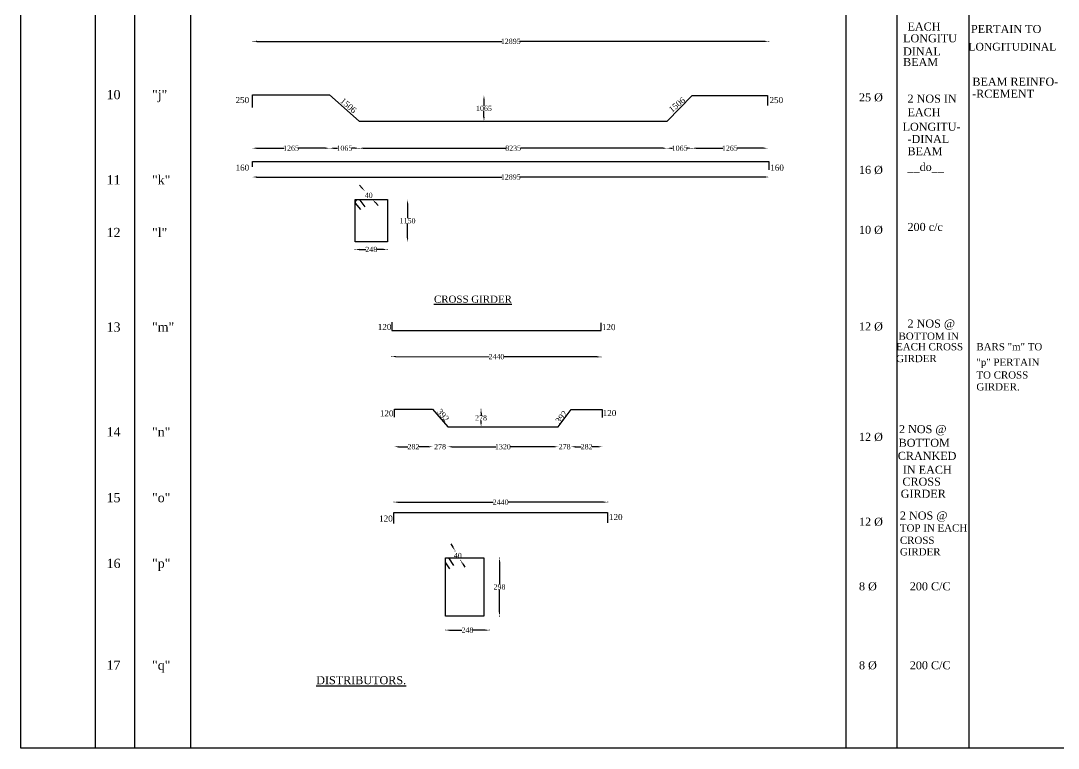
# Model space of a CAD drawing. Header units: millimetres. Extents: x 1273 to 48907, y 1494 to 38147.
# Drawn here: x 1273 to 27250, y 1494 to 19696 of the extents above; entities that cross this region are included whole.
import ezdxf

# ---------------------------------------------------------------- set-up
doc = ezdxf.new("R2010")
doc.units = ezdxf.units.MM
doc.header["$MEASUREMENT"] = 0
for name, color, linetype in [('DIM', 5, 'Continuous'), ('DWG.LINE', 10, 'Continuous'), ('TEXT', 7, 'Continuous')]:
    doc.layers.add(name, color=color, linetype=linetype)
doc.layers.add('TITLE', color=7, linetype='Continuous', lineweight=30)
doc.styles.get("Standard").update_dxf_attribs({"font": 'TIMES.TTF', "height": 130})
doc.dimstyles.get("Standard").update_dxf_attribs({"dimtxt": 130, "dimasz": 100, "dimexe": 0.18, "dimexo": 0.0625, "dimgap": 0.09, "dimtad": 0, "dimtih": 1, "dimtoh": 1, "dimdec": 0, "dimzin": 0, "dimdsep": 46, "dimtxsty": 'Standard', "dimcen": 300, "dimclrd": 5, "dimclre": 5, "dimclrt": 4, "dimadec": 0, "dimazin": 0, "dimtfac": 1, "dimtdec": 0, "dimtofl": 0, "dimtmove": 0, "dimatfit": 3, "dimfxl": 5, "dimfxlon": 1, "dimtolj": 1, "dimtzin": 0, "dimarcsym": 0})

# ---------------------------------------------------------------- blocks, each defined once
blk = doc.blocks.new('*D24')
at = {"layer": 'Defpoints', "color": 0, "ltscale": 0.2}
for p in [(7087, 19181), (19994, 19181), (19994, 19180)]:
    blk.add_point(p, dxfattribs=at)
at = {"layer": 'DIM', "color": 5, "lineweight": -2, "ltscale": 0.2}
for p, q in [((7087, 19181), (7087, 19180)), ((7187, 19180), (13318, 19180)), ((19894, 19180), (13763, 19180)), ((19994, 19181), (19994, 19180))]:
    blk.add_line(p, q, dxfattribs=at)
at = {"layer": 'DIM', "color": 5, "ltscale": 0.2}
for points in [[(7187, 19197), (7187, 19164), (7087, 19180)], [(19894, 19197), (19894, 19164), (19994, 19180)]]:
    blk.add_solid(points, dxfattribs=at)
at = {"layer": 'DIM', "color": 4, "ltscale": 0.2, "insert": (13541, 19180), "char_height": 130, "attachment_point": 5}
blk.add_mtext('\\A1;12895', dxfattribs=at)
blk = doc.blocks.new('*D61')
at = {"layer": 'Defpoints', "color": 0, "ltscale": 0.2}
for p in [(12839, 17824), (12871, 17824), (12839, 17185)]:
    blk.add_point(p, dxfattribs=at)
at = {"layer": 'DIM', "color": 5, "lineweight": -2, "ltscale": 0.2}
for p, q in [((12866, 17824), (12871, 17824)), ((12871, 17724), (12871, 17571)), ((12871, 17285), (12871, 17438)), ((12866, 17185), (12871, 17185))]:
    blk.add_line(p, q, dxfattribs=at)
at = {"layer": 'DIM', "color": 5, "ltscale": 0.2}
for points in [[(12854, 17724), (12888, 17724), (12871, 17824)], [(12854, 17285), (12888, 17285), (12871, 17185)]]:
    blk.add_solid(points, dxfattribs=at)
at = {"layer": 'DIM', "color": 4, "ltscale": 0.2, "insert": (12871, 17505), "char_height": 130, "attachment_point": 5}
blk.add_mtext('\\A1;1065', dxfattribs=at)
blk = doc.blocks.new('*D25')
at = {"layer": 'Defpoints', "color": 0, "ltscale": 0.2}
for p in [(7075, 16507), (9005, 16507), (9005, 16507)]:
    blk.add_point(p, dxfattribs=at)
at = {"layer": 'DIM', "color": 5, "lineweight": -2, "ltscale": 0.2}
for p, q in [((7075, 16507), (7075, 16507)), ((7175, 16507), (7865, 16507)), ((8905, 16507), (8214, 16507)), ((9005, 16507), (9005, 16507))]:
    blk.add_line(p, q, dxfattribs=at)
at = {"layer": 'DIM', "color": 5, "ltscale": 0.2}
for points in [[(7175, 16523), (7175, 16490), (7075, 16507)], [(8905, 16523), (8905, 16490), (9005, 16507)]]:
    blk.add_solid(points, dxfattribs=at)
at = {"layer": 'DIM', "color": 4, "ltscale": 0.2, "insert": (8040, 16507), "char_height": 130, "attachment_point": 5}
blk.add_mtext('\\A1;1265', dxfattribs=at)
blk = doc.blocks.new('*D26')
at = {"layer": 'Defpoints', "color": 0, "ltscale": 0.2}
for p in [(9005, 16507), (9748, 16507), (9748, 16500)]:
    blk.add_point(p, dxfattribs=at)
at = {"layer": 'DIM', "color": 5, "lineweight": -2, "ltscale": 0.2}
for p, q in [((9005, 16507), (9005, 16507)), ((9105, 16507), (9202, 16507)), ((9648, 16507), (9551, 16507)), ((9748, 16502), (9748, 16507))]:
    blk.add_line(p, q, dxfattribs=at)
at = {"layer": 'DIM', "color": 5, "ltscale": 0.2}
for points in [[(9105, 16523), (9105, 16490), (9005, 16507)], [(9648, 16523), (9648, 16490), (9748, 16507)]]:
    blk.add_solid(points, dxfattribs=at)
at = {"layer": 'DIM', "color": 4, "ltscale": 0.2, "insert": (9377, 16507), "char_height": 130, "attachment_point": 5}
blk.add_mtext('\\A1;1065', dxfattribs=at)
blk = doc.blocks.new('*D27')
at = {"layer": 'Defpoints', "color": 0, "ltscale": 0.2}
for p in [(9748, 16500), (17455, 16525), (17455, 16507)]:
    blk.add_point(p, dxfattribs=at)
at = {"layer": 'DIM', "color": 5, "lineweight": -2, "ltscale": 0.2}
for p, q in [((9748, 16502), (9748, 16507)), ((9848, 16507), (13422, 16507)), ((17355, 16507), (13782, 16507)), ((17455, 16512), (17455, 16506))]:
    blk.add_line(p, q, dxfattribs=at)
at = {"layer": 'DIM', "color": 5, "ltscale": 0.2}
for points in [[(9848, 16523), (9848, 16490), (9748, 16507)], [(17355, 16523), (17355, 16490), (17455, 16507)]]:
    blk.add_solid(points, dxfattribs=at)
at = {"layer": 'DIM', "color": 4, "ltscale": 0.2, "insert": (13602, 16507), "char_height": 130, "attachment_point": 5}
blk.add_mtext('\\A1;8235', dxfattribs=at)
blk = doc.blocks.new('*D28')
at = {"layer": 'Defpoints', "color": 0, "ltscale": 0.2}
for p in [(17455, 16525), (18084, 16507), (18084, 16500)]:
    blk.add_point(p, dxfattribs=at)
at = {"layer": 'DIM', "color": 5, "lineweight": -2, "ltscale": 0.2}
for p, q in [((17455, 16512), (17455, 16506)), ((17555, 16507), (17595, 16507)), ((17984, 16507), (17944, 16507)), ((18084, 16502), (18084, 16507))]:
    blk.add_line(p, q, dxfattribs=at)
at = {"layer": 'DIM', "color": 5, "ltscale": 0.2}
for points in [[(17555, 16523), (17555, 16490), (17455, 16507)], [(17984, 16523), (17984, 16490), (18084, 16507)]]:
    blk.add_solid(points, dxfattribs=at)
at = {"layer": 'DIM', "color": 4, "ltscale": 0.2, "insert": (17770, 16507), "char_height": 130, "attachment_point": 5}
blk.add_mtext('\\A1;1065', dxfattribs=at)
blk = doc.blocks.new('*D29')
at = {"layer": 'Defpoints', "color": 0, "ltscale": 0.2}
for p in [(18084, 16500), (19971, 16563), (19971, 16507)]:
    blk.add_point(p, dxfattribs=at)
at = {"layer": 'DIM', "color": 5, "lineweight": -2, "ltscale": 0.2}
for p, q in [((18084, 16502), (18084, 16507)), ((18184, 16507), (18853, 16507)), ((19871, 16507), (19202, 16507)), ((19971, 16512), (19971, 16506))]:
    blk.add_line(p, q, dxfattribs=at)
at = {"layer": 'DIM', "color": 5, "ltscale": 0.2}
for points in [[(18184, 16523), (18184, 16490), (18084, 16507)], [(19871, 16523), (19871, 16490), (19971, 16507)]]:
    blk.add_solid(points, dxfattribs=at)
at = {"layer": 'DIM', "color": 4, "ltscale": 0.2, "insert": (19027, 16507), "char_height": 130, "attachment_point": 5}
blk.add_mtext('\\A1;1265', dxfattribs=at)
blk = doc.blocks.new('*D30')
at = {"layer": 'Defpoints', "color": 0, "ltscale": 0.2}
for p in [(7077, 15712), (20007, 15786), (20007, 15712)]:
    blk.add_point(p, dxfattribs=at)
at = {"layer": 'DIM', "color": 5, "lineweight": -2, "ltscale": 0.2}
for p, q in [((7077, 15781), (7077, 15786)), ((7177, 15786), (13319, 15786)), ((19907, 15786), (13764, 15786)), ((20007, 15781), (20007, 15786))]:
    blk.add_line(p, q, dxfattribs=at)
at = {"layer": 'DIM', "color": 5, "ltscale": 0.2}
for points in [[(7177, 15803), (7177, 15770), (7077, 15786)], [(19907, 15803), (19907, 15770), (20007, 15786)]]:
    blk.add_solid(points, dxfattribs=at)
at = {"layer": 'DIM', "color": 4, "ltscale": 0.2, "insert": (13542, 15786), "char_height": 130, "attachment_point": 5}
blk.add_mtext('\\A1;12895', dxfattribs=at)
blk = doc.blocks.new('*D62')
at = {"layer": 'Defpoints', "color": 0, "ltscale": 0.2}
for p in [(9886, 15438), (9886, 15437), (10086, 15219)]:
    blk.add_point(p, dxfattribs=at)
at = {"layer": 'DIM', "color": 5, "lineweight": -2, "ltscale": 0.2}
for p, q in [((9818, 15511), (9751, 15585)), ((9886, 15438), (9886, 15437)), ((10085, 15219), (10085, 15219)), ((10152, 15145), (10220, 15071))]:
    blk.add_line(p, q, dxfattribs=at)
at = {"layer": 'DIM', "color": 5, "ltscale": 0.2}
for points in [[(9831, 15522), (9806, 15500), (9886, 15437)], [(10165, 15156), (10140, 15134), (10085, 15219)]]:
    blk.add_solid(points, dxfattribs=at)
at = {"layer": 'DIM', "color": 4, "ltscale": 0.2, "insert": (9985, 15328), "char_height": 130, "attachment_point": 5}
blk.add_mtext('\\A1;40', dxfattribs=at)
blk = doc.blocks.new('*D31')
at = {"layer": 'Defpoints', "color": 0, "ltscale": 0.2}
for p in [(10939, 15219), (10939, 14163), (10959, 14163)]:
    blk.add_point(p, dxfattribs=at)
at = {"layer": 'DIM', "color": 5, "lineweight": -2, "ltscale": 0.2}
for p, q in [((10954, 15219), (10959, 15219)), ((10959, 15119), (10959, 14757)), ((10959, 14263), (10959, 14625)), ((10954, 14163), (10959, 14163))]:
    blk.add_line(p, q, dxfattribs=at)
at = {"layer": 'DIM', "color": 5, "ltscale": 0.2}
for points in [[(10942, 15119), (10975, 15119), (10959, 15219)], [(10942, 14263), (10975, 14263), (10959, 14163)]]:
    blk.add_solid(points, dxfattribs=at)
at = {"layer": 'DIM', "color": 4, "ltscale": 0.2, "insert": (10959, 14691), "char_height": 130, "attachment_point": 5}
blk.add_mtext('\\A1;1150', dxfattribs=at)
blk = doc.blocks.new('*D32')
at = {"layer": 'Defpoints', "color": 0, "ltscale": 0.2}
for p in [(9647, 13935), (10452, 13973), (10452, 13935)]:
    blk.add_point(p, dxfattribs=at)
at = {"layer": 'DIM', "color": 5, "lineweight": -2, "ltscale": 0.2}
for p, q in [((9647, 13968), (9647, 13974)), ((9747, 13973), (9913, 13973)), ((10352, 13973), (10186, 13973)), ((10452, 13968), (10452, 13974))]:
    blk.add_line(p, q, dxfattribs=at)
at = {"layer": 'DIM', "color": 5, "ltscale": 0.2}
for points in [[(9747, 13990), (9747, 13957), (9647, 13973)], [(10352, 13990), (10352, 13957), (10452, 13973)]]:
    blk.add_solid(points, dxfattribs=at)
at = {"layer": 'DIM', "color": 4, "ltscale": 0.2, "insert": (10049, 13973), "char_height": 130, "attachment_point": 5}
blk.add_mtext('\\A1;248', dxfattribs=at)
blk = doc.blocks.new('*D33')
at = {"layer": 'Defpoints', "color": 0, "ltscale": 0.2}
for p in [(10560, 11265), (15808, 11285), (15808, 11256)]:
    blk.add_point(p, dxfattribs=at)
at = {"layer": 'DIM', "color": 5, "lineweight": -2, "ltscale": 0.2}
for p, q in [((10561, 11290), (10561, 11295)), ((10661, 11295), (12998, 11291)), ((15708, 11286), (13371, 11290)), ((15808, 11280), (15808, 11286))]:
    blk.add_line(p, q, dxfattribs=at)
at = {"layer": 'DIM', "color": 5, "ltscale": 0.2}
for points in [[(10661, 11312), (10660, 11278), (10561, 11295)], [(15708, 11302), (15708, 11269), (15808, 11285)]]:
    blk.add_solid(points, dxfattribs=at)
at = {"layer": 'DIM', "color": 4, "ltscale": 0.2, "insert": (13184, 11290), "char_height": 130, "attachment_point": 5}
blk.add_mtext('\\A1;2440', dxfattribs=at)
blk = doc.blocks.new('*D63')
at = {"layer": 'Defpoints', "color": 0, "ltscale": 0.2}
for p in [(12784, 9980), (12798, 9539), (12798, 9539)]:
    blk.add_point(p, dxfattribs=at)
at = {"layer": 'DIM', "color": 5, "lineweight": -2, "ltscale": 0.2}
for p, q in [((12793, 9980), (12798, 9980)), ((12798, 9880), (12798, 9826)), ((12798, 9639), (12798, 9693)), ((12798, 9539), (12798, 9539))]:
    blk.add_line(p, q, dxfattribs=at)
at = {"layer": 'DIM', "color": 5, "ltscale": 0.2}
for points in [[(12781, 9880), (12815, 9880), (12798, 9980)], [(12781, 9639), (12815, 9639), (12798, 9539)]]:
    blk.add_solid(points, dxfattribs=at)
at = {"layer": 'DIM', "color": 4, "ltscale": 0.2, "insert": (12798, 9759), "char_height": 130, "attachment_point": 5}
blk.add_mtext('\\A1;278', dxfattribs=at)
blk = doc.blocks.new('*D34')
at = {"layer": 'Defpoints', "color": 0, "ltscale": 0.2}
for p in [(10629, 9025), (11580, 9037), (11580, 9025)]:
    blk.add_point(p, dxfattribs=at)
at = {"layer": 'DIM', "color": 5, "lineweight": -2, "ltscale": 0.2}
for p, q in [((10629, 9032), (10629, 9038)), ((10729, 9037), (10967, 9037)), ((11480, 9037), (11243, 9037)), ((11580, 9032), (11580, 9038))]:
    blk.add_line(p, q, dxfattribs=at)
at = {"layer": 'DIM', "color": 5, "ltscale": 0.2}
for points in [[(10729, 9054), (10729, 9021), (10629, 9037)], [(11480, 9054), (11480, 9021), (11580, 9037)]]:
    blk.add_solid(points, dxfattribs=at)
at = {"layer": 'DIM', "color": 4, "ltscale": 0.2, "insert": (11105, 9037), "char_height": 130, "attachment_point": 5}
blk.add_mtext('\\A1;282', dxfattribs=at)
blk = doc.blocks.new('*D35')
at = {"layer": 'Defpoints', "color": 0, "ltscale": 0.2}
for p in [(11580, 9025), (11965, 9037), (11965, 8905)]:
    blk.add_point(p, dxfattribs=at)
at = {"layer": 'DIM', "color": 5, "lineweight": -2, "ltscale": 0.2}
for p, q in [((11480, 9037), (11380, 9037)), ((11580, 9032), (11580, 9038)), ((11965, 9032), (11965, 9038)), ((12065, 9037), (12165, 9037))]:
    blk.add_line(p, q, dxfattribs=at)
at = {"layer": 'DIM', "color": 5, "ltscale": 0.2}
for points in [[(11480, 9054), (11480, 9021), (11580, 9037)], [(12065, 9054), (12065, 9021), (11965, 9037)]]:
    blk.add_solid(points, dxfattribs=at)
at = {"layer": 'DIM', "color": 4, "ltscale": 0.2, "insert": (11772, 9037), "char_height": 130, "attachment_point": 5}
blk.add_mtext('\\A1;278', dxfattribs=at)
blk = doc.blocks.new('*D36')
at = {"layer": 'Defpoints', "color": 0, "ltscale": 0.2}
for p in [(11965, 8905), (14726, 9037), (14726, 8621)]:
    blk.add_point(p, dxfattribs=at)
at = {"layer": 'DIM', "color": 5, "lineweight": -2, "ltscale": 0.2}
for p, q in [((11965, 9032), (11965, 9038)), ((12065, 9037), (13168, 9037)), ((14626, 9037), (13522, 9037)), ((14726, 9032), (14726, 9038))]:
    blk.add_line(p, q, dxfattribs=at)
at = {"layer": 'DIM', "color": 5, "ltscale": 0.2}
for points in [[(12065, 9054), (12065, 9021), (11965, 9037)], [(14626, 9054), (14626, 9021), (14726, 9037)]]:
    blk.add_solid(points, dxfattribs=at)
at = {"layer": 'DIM', "color": 4, "ltscale": 0.2, "insert": (13345, 9037), "char_height": 130, "attachment_point": 5}
blk.add_mtext('\\A1;1320', dxfattribs=at)
blk = doc.blocks.new('*D37')
at = {"layer": 'Defpoints', "color": 0, "ltscale": 0.2}
for p in [(15056, 9037), (14726, 8621), (15056, 8699)]:
    blk.add_point(p, dxfattribs=at)
at = {"layer": 'DIM', "color": 5, "lineweight": -2, "ltscale": 0.2}
for p, q in [((14626, 9037), (14526, 9037)), ((14726, 9032), (14726, 9038)), ((15056, 9032), (15056, 9038)), ((15156, 9037), (15256, 9037))]:
    blk.add_line(p, q, dxfattribs=at)
at = {"layer": 'DIM', "color": 5, "ltscale": 0.2}
for points in [[(14626, 9054), (14626, 9021), (14726, 9037)], [(15156, 9054), (15156, 9021), (15056, 9037)]]:
    blk.add_solid(points, dxfattribs=at)
at = {"layer": 'DIM', "color": 4, "ltscale": 0.2, "insert": (14891, 9037), "char_height": 130, "attachment_point": 5}
blk.add_mtext('\\A1;278', dxfattribs=at)
blk = doc.blocks.new('*D38')
at = {"layer": 'Defpoints', "color": 0, "ltscale": 0.2}
for p in [(15828, 9037), (15056, 8699), (15828, 8706)]:
    blk.add_point(p, dxfattribs=at)
at = {"layer": 'DIM', "color": 5, "lineweight": -2, "ltscale": 0.2}
for p, q in [((15056, 9032), (15056, 9038)), ((15156, 9037), (15304, 9037)), ((15728, 9037), (15580, 9037)), ((15828, 9032), (15828, 9038))]:
    blk.add_line(p, q, dxfattribs=at)
at = {"layer": 'DIM', "color": 5, "ltscale": 0.2}
for points in [[(15156, 9054), (15156, 9021), (15056, 9037)], [(15728, 9054), (15728, 9021), (15828, 9037)]]:
    blk.add_solid(points, dxfattribs=at)
at = {"layer": 'DIM', "color": 4, "ltscale": 0.2, "insert": (15442, 9037), "char_height": 130, "attachment_point": 5}
blk.add_mtext('\\A1;282', dxfattribs=at)
blk = doc.blocks.new('*D39')
at = {"layer": 'Defpoints', "color": 0, "ltscale": 0.2}
for p in [(10613, 7697), (15964, 7697), (15964, 7651)]:
    blk.add_point(p, dxfattribs=at)
at = {"layer": 'DIM', "color": 5, "lineweight": -2, "ltscale": 0.2}
for p, q in [((10613, 7656), (10613, 7651)), ((10713, 7651), (13102, 7651)), ((15864, 7651), (13475, 7651)), ((15964, 7656), (15964, 7651))]:
    blk.add_line(p, q, dxfattribs=at)
at = {"layer": 'DIM', "color": 5, "ltscale": 0.2}
for points in [[(10713, 7668), (10713, 7635), (10613, 7651)], [(15864, 7668), (15864, 7635), (15964, 7651)]]:
    blk.add_solid(points, dxfattribs=at)
at = {"layer": 'DIM', "color": 4, "ltscale": 0.2, "insert": (13289, 7651), "char_height": 130, "attachment_point": 5}
blk.add_mtext('\\A1;2440', dxfattribs=at)
blk = doc.blocks.new('*D40')
at = {"layer": 'Defpoints', "color": 0, "ltscale": 0.2}
for p in [(12115, 6417), (12147, 6436), (12255, 6178)]:
    blk.add_point(p, dxfattribs=at)
at = {"layer": 'DIM', "color": 5, "lineweight": -2, "ltscale": 0.2}
for p, q in [((12097, 6522), (12046, 6609)), ((12143, 6433), (12148, 6436)), ((12283, 6194), (12288, 6197)), ((12338, 6110), (12388, 6024))]:
    blk.add_line(p, q, dxfattribs=at)
at = {"layer": 'DIM', "color": 5, "ltscale": 0.2}
for points in [[(12111, 6531), (12082, 6514), (12147, 6436)], [(12352, 6119), (12323, 6102), (12287, 6197)]]:
    blk.add_solid(points, dxfattribs=at)
at = {"layer": 'DIM', "color": 4, "ltscale": 0.2, "insert": (12217, 6316), "char_height": 130, "attachment_point": 5}
blk.add_mtext('\\A1;40', dxfattribs=at)
blk = doc.blocks.new('*D41')
at = {"layer": 'Defpoints', "color": 0, "ltscale": 0.2}
for p in [(13203, 6255), (13203, 4801), (13260, 4801)]:
    blk.add_point(p, dxfattribs=at)
at = {"layer": 'DIM', "color": 5, "lineweight": -2, "ltscale": 0.2}
for p, q in [((13255, 6255), (13260, 6255)), ((13260, 6155), (13260, 5595)), ((13260, 4901), (13260, 5462)), ((13255, 4801), (13260, 4801))]:
    blk.add_line(p, q, dxfattribs=at)
at = {"layer": 'DIM', "color": 5, "ltscale": 0.2}
for points in [[(13243, 6155), (13277, 6155), (13260, 6255)], [(13243, 4901), (13277, 4901), (13260, 4801)]]:
    blk.add_solid(points, dxfattribs=at)
at = {"layer": 'DIM', "color": 4, "ltscale": 0.2, "insert": (13260, 5528), "char_height": 130, "attachment_point": 5}
blk.add_mtext('\\A1;298', dxfattribs=at)
blk = doc.blocks.new('*D42')
at = {"layer": 'Defpoints', "color": 0, "ltscale": 0.2}
for p in [(11910, 4467), (13005, 4467), (13005, 4449)]:
    blk.add_point(p, dxfattribs=at)
at = {"layer": 'DIM', "color": 5, "lineweight": -2, "ltscale": 0.2}
for p, q in [((11910, 4454), (11910, 4448)), ((12010, 4449), (12321, 4449)), ((12905, 4449), (12594, 4449)), ((13005, 4454), (13005, 4448))]:
    blk.add_line(p, q, dxfattribs=at)
at = {"layer": 'DIM', "color": 5, "ltscale": 0.2}
for points in [[(12010, 4465), (12010, 4432), (11910, 4449)], [(12905, 4465), (12905, 4432), (13005, 4449)]]:
    blk.add_solid(points, dxfattribs=at)
at = {"layer": 'DIM', "color": 4, "ltscale": 0.2, "insert": (12458, 4449), "char_height": 130, "attachment_point": 5}
blk.add_mtext('\\A1;248', dxfattribs=at)

msp = doc.modelspace()

# ---------------------------------------------------------------- linework, layer by layer
at = {"layer": 'DWG.LINE', "ltscale": 0.2}
for points in [[(3134.7, 36731.6), (3134.7, 1494.2)], [(4125.1, 36731.6), (4125.1, 1494.2)], [(5525.9, 36731.6), (5525.9, 1494.2)], [(21928.3, 36731.6), (21928.3, 1494.2)], [(23205.6, 36731.6), (23205.6, 1494.2)], [(25015, 36731.6), (25015, 1494.2)], [(7074.6, 17529.1), (7074.6, 17845.1), (9005, 17845.1), (9748.3, 17184.6), (17455.2, 17184.6), (18083.8, 17824.5), (19970.8, 17824.5), (19970.8, 17573.3)], [(7076.9, 16041), (7076.9, 16177.4), (20006.8, 16177.4), (20006.8, 15964.2)], [(9646.9, 15132.4), (9779.7, 14974.7)], [(9765.8, 15203.1), (9889.2, 15038.4)], [(10560.5, 12152.1), (10560.5, 11942.2), (15808, 11942.2), (15808, 12135.1)], [(10629.4, 9779.4), (10629.4, 9980), (11580, 9980), (11964.5, 9538.9), (14725.6, 9538.9), (15055.8, 9971.4), (15828, 9971.4), (15828, 9770.7)], [(10613.1, 7116.1), (10613.1, 7395.4), (15964.1, 7395.4), (15964.1, 7136)], [(11981.8, 6255.2), (12109.6, 6066.8)], [(11910.1, 6137.1), (12012.2, 5981.6)]]:
    msp.add_lwpolyline(points, dxfattribs=at)
for points in [[(9646.9, 15219.4), (10452.1, 15219.4), (10452.1, 14163.1), (9646.9, 14163.1)], [(11910.1, 6255.2), (12868, 6255.2), (12868, 4801.1), (11910.1, 4801.1)]]:
    msp.add_lwpolyline(points, close=True, dxfattribs=at)
msp.add_arc((9720.5, 15143.9), 74.5, 52.51637, 188.9388, dxfattribs=at)
at = {"layer": 'TITLE', "ltscale": 0.2}
msp.add_lwpolyline([(1273.4, 38147.2), (48907.4, 38147.2), (48907.4, 1494.2), (1273.4, 1494.2)], close=True, dxfattribs=at)

# ---------------------------------------------------------------- texts
at = {"layer": 'TEXT', "ltscale": 0.2}
for s, height, p in [('EACH', 200.91, (23475.1, 19450.2)), ('PERTAIN TO', 200.91, (25065, 19389.4)), ('LONGITU', 200.91, (23365.1, 19157.3)), ('DINAL', 200.91, (23365.1, 18827.7)), ('LONGITUDINAL', 192.872, (25000, 18950.3)), ('BEAM', 200.91, (23365.1, 18562.8)), ('BEAM REINFO- ', 200.908, (25100.2, 18071.3)), ('10', 231.04, (3422.9, 17732.6)), ('"j"', 231.04, (4560.4, 17732.6)), ('-RCEMENT', 200.91, (25093.7, 17770.8)), ('250', 150.68, (6651.5, 17635.6)), ('250', 150.68, (20020.5, 17635.6)), ('25 %%C', 200.91, (22260.7, 17679.8)), ('2 NOS IN', 200.91, (23475.1, 17647.1)), ('EACH', 200.91, (23475.1, 17306.5)), ('LONGITU-', 200.91, (23352.5, 16943.1)), ('-DINAL', 200.91, (23475.1, 16637.1)), ('BEAM', 200.91, (23475.1, 16331.1)), ('__do__', 200.91, (23475.1, 15937.9)), ('160', 150.68, (6651.5, 15944.8)), ('160', 150.68, (20039.3, 15944.8)), ('16 %%C', 200.91, (22260.7, 15865.5)), ('11', 231.04, (3422.9, 15599.8)), ('"k"', 231.04, (4560.4, 15599.8)), ('10 %%C', 200.91, (22260.7, 14364.5)), ('200 c/c', 200.91, (23475.1, 14436.9)), ('12', 231.04, (3422.9, 14282.8)), ('"l"', 231.04, (4560.4, 14282.8)), ('2 NOS @', 200.91, (23475.1, 12019.2)), ('13', 231.04, (3422.9, 11917)), ('"m"', 231.04, (4560.4, 11917)), ('120', 150.68, (10211.5, 11960.4)), ('120', 150.68, (15823.4, 11954.4)), ('12 %%C', 200.91, (22260.7, 11946.9)), ('BOTTOM IN', 180.82, (23251.3, 11714.5)), ('EACH CROSS', 180.82, (23190.3, 11450.4)), ('BARS "m" TO', 180.817, (25200.3, 11450.4)), ('GIRDER', 180.82, (23190.3, 11153.7)), ('"p" PERTAIN', 180.817, (25200.3, 11062.4)), ('TO CROSS', 180.82, (25200.3, 10742.9)), ('GIRDER.', 180.82, (25200.3, 10446.2)), ('120', 150.68, (10264.3, 9797.6)), ('120', 150.68, (15843.7, 9804.5)), ('14', 231.04, (3422.9, 9294.7)), ('"n"', 231.04, (4560.4, 9294.7)), ('12 %%C', 200.91, (22260.7, 9185.3)), ('2 NOS @', 200.91, (23262.3, 9377.8)), ('BOTTOM', 200.91, (23253.8, 9036.1)), ('CRANKED', 200.91, (23232.5, 8709.3)), ('IN EACH', 200.91, (23360.2, 8362.3)), ('CROSS', 200.91, (23347.4, 8063.5)), ('15', 231.04, (3422.9, 7649.2)), ('"o"', 231.04, (4560.4, 7649.2)), ('GIRDER', 200.91, (23304.9, 7761.9)), ('120', 150.68, (10246.4, 7166.3)), ('120', 150.68, (16000.1, 7202.9)), ('2 NOS @', 200.91, (23285.9, 7216.4)), ('12 %%C', 200.91, (22260.7, 7060.7)), ('TOP IN EACH', 180.817, (23285.9, 6915.6)), ('CROSS', 180.82, (23285.9, 6607.2)), ('GIRDER', 180.82, (23285.9, 6318)), ('16', 231.04, (3422.9, 6003.7)), ('"p"', 231.04, (4560.4, 6003.7)), ('8 %%C', 200.91, (22260.7, 5445.1)), ('200 C/C', 200.91, (23532.4, 5445.1)), ('17', 231.04, (3422.9, 3457.7)), ('"q"', 231.04, (4560.4, 3457.7)), ('8 %%C', 200.91, (22260.7, 3470)), ('200 C/C', 200.91, (23532.4, 3470))]:
    msp.add_text(s, height=height, dxfattribs=at).set_placement(p)
for s, rotation, p in [('1506', 318.45643, (9257.1, 17670.2)), ('1506', 39.51579, (17575.8, 17390.9)), ('392', 310.57551, (11679.3, 9908)), ('392', 50.54695, (14761.8, 9601.6))]:
    msp.add_text(s, height=150.68, rotation=rotation, dxfattribs=at).set_placement(p)
at = {"layer": 'TITLE', "ltscale": 0.2}
for s, height, p in [('%%UCROSS GIRDER', 180.817, (11620, 12639)), ('%%UDISTRIBUTORS.', 200.908, (8671.2, 3096.3))]:
    msp.add_text(s, height=height, dxfattribs=at).set_placement(p)

# ---------------------------------------------------------------- dimensions: what is measured, and where the dimension line sits
at = {"layer": 'DIM', "ltscale": 0.2}
for base, p1, p2, text, picture, middle in [((19994.1, 19180.2), (7087.2, 19181.1), (19994.1, 19181.1), '12895', '*D24', (13540.7, 19180.2)), ((20006.8, 15786.3), (7076.9, 15711.7), (20006.8, 15711.7), '12895', '*D30', (13541.9, 15786.3)), ((10452.1, 13973.5), (9646.9, 13934.8), (10452.1, 13934.8), '248', '*D32', (10049.5, 13973.5)), ((11580, 9037.3), (10629.4, 9025.3), (11580, 9025.3), '282', '*D34', (11104.7, 9037.3)), ((15964.1, 7651.2), (10613.1, 7696.5), (15964.1, 7696.5), '2440', '*D39', (13288.6, 7651.2)), ((13005.4, 4448.7), (11910.1, 4467.5), (13005.4, 4467.5), '248', '*D42', (12457.8, 4448.7))]:
    dim = msp.add_linear_dim(base=base, p1=p1, p2=p2, text=text, dimstyle='Standard', dxfattribs=at)
    dim.commit()
    dim.dimension.update_dxf_attribs({"geometry": picture, "text_midpoint": middle})
for p1, p2, distance, text, picture, middle in [((12839.2, 17184.6), (12839.2, 17824.5), -31.9, '1065', '*D61', (12871, 17504.6)), ((7074.6, 16506.5), (9005, 16506.5), 0, '1265', '*D25', (8039.8, 16506.5)), ((10085.5, 15219.4), (9886.4, 15437.6), 0.7, '40', '*D62', (9985.4, 15328)), ((10560.5, 11265.4), (15808, 11255.6), 29.8, '2440', '*D33', (13184.3, 11290.4)), ((12255.3, 6178), (12115.3, 6417.2), -37.1, '40', '*D40', (12217.4, 6316.4))]:
    dim = msp.add_aligned_dim(p1=p1, p2=p2, distance=distance, text=text, dimstyle='Standard', dxfattribs=at)
    dim.commit()
    dim.dimension.update_dxf_attribs({"geometry": picture, "text_midpoint": middle})
for base, p1, p2, text, picture, middle in [((9748.3, 16506.5), (9005, 16506.5), (9748.3, 16500.2), '1065', '*D26', (9376.6, 16506.5)), ((17455.2, 16506.5), (9748.3, 16500.2), (17455.2, 16525.1), '8235', '*D27', (13601.8, 16506.5)), ((18083.8, 16506.5), (17455.2, 16525.1), (18083.8, 16499.8), '1065', '*D28', (17769.5, 16506.5)), ((19970.8, 16506.5), (18083.8, 16499.8), (19970.8, 16563.2), '1265', '*D29', (19027.3, 16506.5))]:
    dim = msp.add_linear_dim(base=base, p1=p1, p2=p2, angle=180, text=text, dimstyle='Standard', override={"dimtmove": 1}, dxfattribs=at)
    dim.commit()
    dim.dimension.update_dxf_attribs({"geometry": picture, "text_midpoint": middle})
for base, p1, p2, text, picture, middle in [((10958.6, 14163.1), (10939.2, 15219.4), (10939.2, 14163.1), '1150', '*D31', (10958.6, 14691.2)), ((12797.9, 9538.9), (12784.4, 9980), (12797.9, 9538.9), '278', '*D63', (12797.9, 9759.5)), ((13259.9, 4801.1), (13203.3, 6255.2), (13203.3, 4801.1), '298', '*D41', (13259.9, 5528.2))]:
    dim = msp.add_linear_dim(base=base, p1=p1, p2=p2, angle=90, text=text, dimstyle='Standard', dxfattribs=at)
    dim.commit()
    dim.dimension.update_dxf_attribs({"geometry": picture, "text_midpoint": middle})
for base, p1, p2, text, picture, middle in [((11964.5, 9037.3), (11580, 9025.3), (11964.5, 8904.6), '278', '*D35', (11772.3, 9037.3)), ((14725.6, 9037.3), (11964.5, 8904.6), (14725.6, 8621.1), '1320', '*D36', (13345, 9037.3)), ((15055.8, 9037.3), (14725.6, 8621.1), (15055.8, 8699.5), '278', '*D37', (14890.7, 9037.3)), ((15828, 9037.3), (15055.8, 8699.5), (15828, 8705.5), '282', '*D38', (15441.9, 9037.3))]:
    dim = msp.add_linear_dim(base=base, p1=p1, p2=p2, text=text, dimstyle='Standard', override={"dimtmove": 1}, dxfattribs=at)
    dim.commit()
    dim.dimension.update_dxf_attribs({"geometry": picture, "text_midpoint": middle})

doc.saveas('drawing.dxf')
